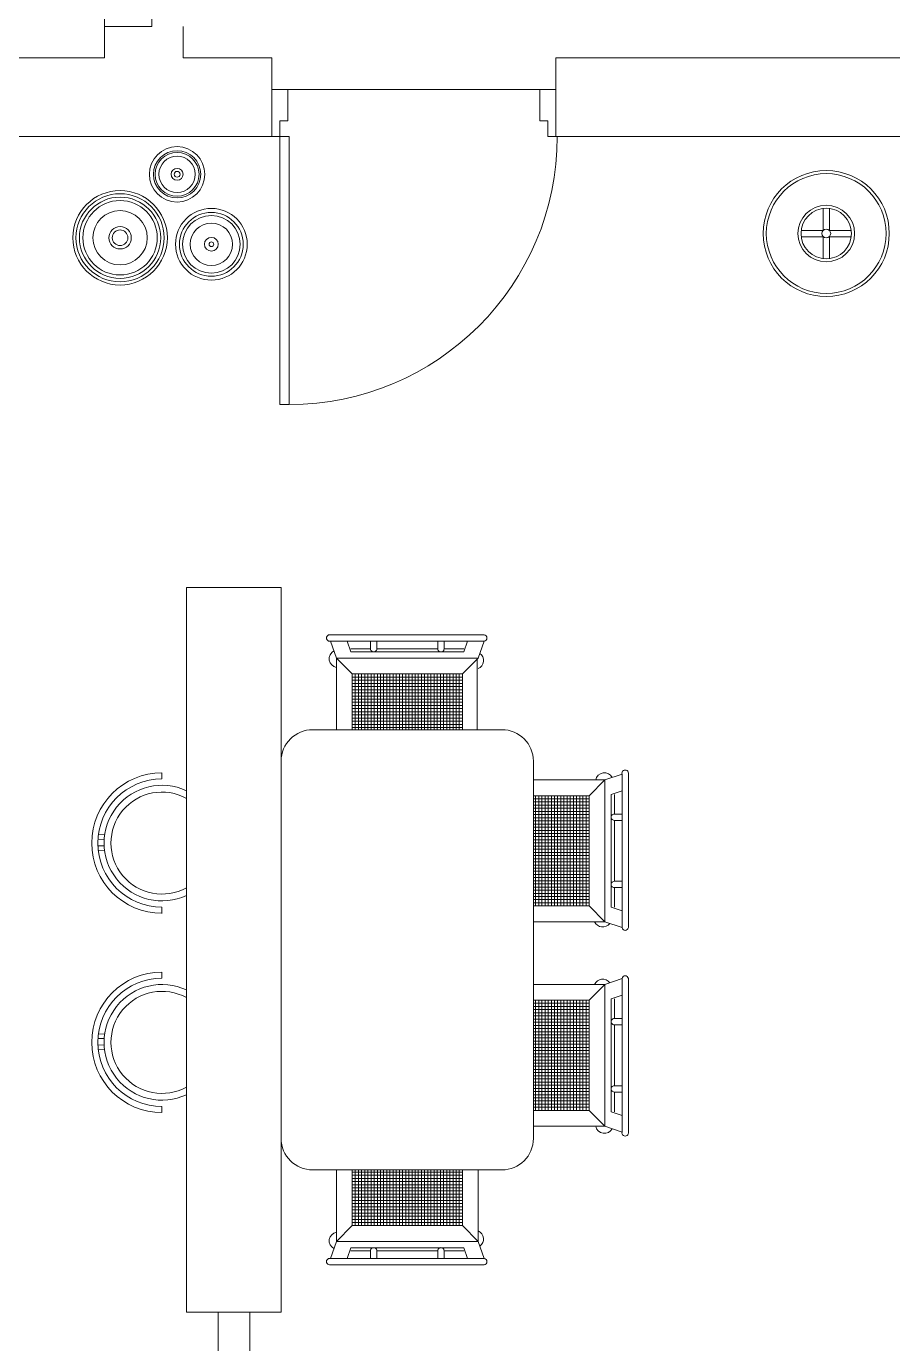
# Model space of a CAD drawing. Header units: millimetres. Extents: x 2878 to 6301, y 540 to 1980.
# Drawn here: x 2931.197 to 2933.944, y 824.625 to 828.806 of the extents above; entities that cross this region are included whole.
import ezdxf

# ---------------------------------------------------------------- set-up
doc = ezdxf.new("R2010")
doc.units = ezdxf.units.MM
doc.header["$LTSCALE"] = 4
for name, color, linetype, lineweight in [('ALVENARIA', 4, 'Continuous', 20), ('COTAS', 35, 'Continuous', 5), ('PORTA', 2, 'Continuous', 20), ('SOLEIRA', 1, 'Continuous', 5)]:
    doc.layers.add(name, color=color, linetype=linetype, lineweight=lineweight)

# ---------------------------------------------------------------- blocks, each defined once
blk = doc.blocks.new('P90D')
for points in [[(-0.025, 0.15), (-0.025, 1), (-0.055, 1), (-0.055, 0.15)], [(-0.9, 0.15), (-0.875, 0.15), (-0.875, 0.1), (-0.85, 0.1), (-0.85, 0), (-0.9, 0)], [(0, 0.15), (-0.025, 0.15), (-0.025, 0.1), (-0.05, 0.1), (-0.05, 0), (0, 0)]]:
    blk.add_lwpolyline(points, close=True)
blk = doc.blocks.new('VASOS')
for centre, radius in [((-0.0233, 0.1381), 0.0879), ((-0.0233, 0.1381), 0.075), ((-0.0233, 0.1381), 0.0696), ((-0.0233, 0.1381), 0.0577), ((-0.0233, 0.1381), 0.019), ((-0.0233, 0.1381), 0.0092), ((0.1576, -0.0633), 0.1499), ((0.1576, -0.0633), 0.1398), ((0.1576, -0.0633), 0.1289), ((0.1576, -0.0633), 0.1181), ((-0.1319, -0.084), 0.1137), ((-0.1319, -0.084), 0.1012), ((-0.1319, -0.084), 0.0915), ((0.1576, -0.0633), 0.0862), ((-0.1319, -0.084), 0.0673), ((0.1576, -0.0633), 0.0356), ((0.1576, -0.0633), 0.0247), ((-0.1319, -0.084), 0.0219), ((-0.1319, -0.084), 0.00747)]:
    blk.add_circle(centre, radius)
blk = doc.blocks.new('ABAJOURP')
for p, q in [((-0.01, 0.01), (-0.01, 0.08)), ((0.01, 0.01), (0.01, 0.08)), ((-0.08, 0.01), (-0.01, 0.01)), ((0.01, 0.01), (0.08, 0.01)), ((-0.08, -0.01), (-0.01, -0.01)), ((-0.01, -0.08), (-0.01, -0.01)), ((0.01, -0.01), (0.08, -0.01)), ((0.01, -0.08), (0.01, -0.01))]:
    blk.add_line(p, q)
for radius in [0.2, 0.19, 0.09, 0.08, 0.0141]:
    blk.add_circle((0, 0), radius)

msp = doc.modelspace()

# ---------------------------------------------------------------- linework, layer by layer
at = {"layer": 'ALVENARIA', "ltscale": 0.5}
for p, q in [((2931.4448, 828.8063), (2931.4448, 828.7063)), ((2931.9756, 828.7063), (2931.9756, 828.6063)), ((2932.8756, 828.7064), (2932.8756, 828.6064))]:
    msp.add_line(p, q, dxfattribs=at)
at = {"layer": 'ALVENARIA', "ltscale": 0.01}
msp.add_line((2931.6945, 828.8064), (2931.6945, 828.7063), dxfattribs=at)
at = {"layer": 'ALVENARIA'}
for p, q in [((2930.0447, 828.7062), (2931.4448, 828.7063)), ((2931.6945, 828.7063), (2931.9756, 828.7063)), ((2932.8756, 828.7064), (2936.9331, 828.7066)), ((2930.1947, 828.4562), (2931.9757, 828.4563)), ((2932.8757, 828.4564), (2936.6831, 828.4566)), ((2931.805, 823.2254), (2931.8049, 824.7254)), ((2931.905, 824.2254), (2931.9049, 824.7254))]:
    msp.add_line(p, q, dxfattribs=at)
at = {"layer": 'COTAS', "ltscale": 200}
for p, q in [((2931.9756, 828.6063), (2931.9757, 828.4563)), ((2932.8756, 828.6064), (2932.8757, 828.4563)), ((2931.9048, 824.7254), (2931.8048, 824.7254))]:
    msp.add_line(p, q, dxfattribs=at)
at = {"layer": 'COTAS', "color": 3}
for p, q in [((2931.7048, 827.0254), (2931.7048, 824.7254)), ((2931.7048, 827.0254), (2932.0048, 827.0254)), ((2932.0048, 827.0254), (2932.0048, 824.7254)), ((2932.0048, 824.7254), (2931.7048, 824.7254))]:
    msp.add_line(p, q, dxfattribs=at)
at = {"layer": 'COTAS'}
for p, q in [((2932.6485, 826.875), (2932.1612, 826.875)), ((2932.6485, 826.855), (2932.1612, 826.855)), ((2932.1798, 826.8009), (2932.1612, 826.855)), ((2932.2258, 826.8209), (2932.2141, 826.855)), ((2932.2258, 826.8309), (2932.2882, 826.8309)), ((2932.2258, 826.8209), (2932.5839, 826.8209)), ((2932.2882, 826.855), (2932.2882, 826.8307)), ((2932.3082, 826.855), (2932.3082, 826.8307)), ((2932.3082, 826.8309), (2932.5015, 826.8309)), ((2932.5015, 826.855), (2932.5015, 826.8306)), ((2932.5215, 826.855), (2932.5215, 826.8306)), ((2932.5215, 826.8309), (2932.5839, 826.8309)), ((2932.5839, 826.8209), (2932.5956, 826.855)), ((2932.6298, 826.8009), (2932.6485, 826.855)), ((2932.1798, 826.574), (2932.1798, 826.8009)), ((2932.2298, 826.7509), (2932.1798, 826.8009)), ((2932.1798, 826.8009), (2932.6298, 826.8009)), ((2932.6298, 826.8009), (2932.5798, 826.7509)), ((2932.6265, 826.574), (2932.6265, 826.8009)), ((2932.2298, 826.574), (2932.2298, 826.7509)), ((2932.2298, 826.7509), (2932.5798, 826.7509)), ((2932.2298, 826.7409), (2932.5798, 826.7409)), ((2932.2398, 826.574), (2932.2398, 826.7509)), ((2932.2498, 826.574), (2932.2498, 826.7509)), ((2932.2598, 826.574), (2932.2598, 826.7509)), ((2932.2698, 826.574), (2932.2698, 826.7509)), ((2932.2798, 826.574), (2932.2798, 826.7509)), ((2932.2898, 826.574), (2932.2898, 826.7509)), ((2932.2998, 826.574), (2932.2998, 826.7509)), ((2932.3098, 826.574), (2932.3098, 826.7509)), ((2932.3198, 826.574), (2932.3198, 826.7509)), ((2932.3298, 826.574), (2932.3298, 826.7509)), ((2932.3398, 826.574), (2932.3398, 826.7509)), ((2932.3498, 826.574), (2932.3498, 826.7509)), ((2932.3598, 826.574), (2932.3598, 826.7509)), ((2932.3698, 826.574), (2932.3698, 826.7509)), ((2932.3798, 826.574), (2932.3798, 826.7509)), ((2932.3898, 826.574), (2932.3898, 826.7509)), ((2932.3998, 826.574), (2932.3998, 826.7509)), ((2932.4098, 826.574), (2932.4098, 826.7509)), ((2932.4198, 826.574), (2932.4198, 826.7509)), ((2932.4298, 826.574), (2932.4298, 826.7509)), ((2932.4398, 826.574), (2932.4398, 826.7509)), ((2932.4498, 826.574), (2932.4498, 826.7509)), ((2932.4598, 826.574), (2932.4598, 826.7509)), ((2932.4698, 826.574), (2932.4698, 826.7509)), ((2932.4798, 826.574), (2932.4798, 826.7509)), ((2932.4898, 826.574), (2932.4898, 826.7509)), ((2932.4998, 826.574), (2932.4998, 826.7509)), ((2932.5098, 826.574), (2932.5098, 826.7509)), ((2932.5198, 826.574), (2932.5198, 826.7509)), ((2932.5298, 826.574), (2932.5298, 826.7509)), ((2932.5398, 826.574), (2932.5398, 826.7509)), ((2932.5498, 826.574), (2932.5498, 826.7509)), ((2932.5598, 826.574), (2932.5598, 826.7509)), ((2932.5698, 826.574), (2932.5698, 826.7509)), ((2932.5798, 826.7509), (2932.5798, 826.574)), ((2932.2298, 826.7309), (2932.5798, 826.7309)), ((2932.2298, 826.7209), (2932.5798, 826.7209)), ((2932.2298, 826.7109), (2932.5798, 826.7109)), ((2932.2298, 826.7009), (2932.5798, 826.7009)), ((2932.2298, 826.6909), (2932.5798, 826.6909)), ((2932.2298, 826.6809), (2932.5798, 826.6809)), ((2932.2298, 826.6709), (2932.5798, 826.6709)), ((2932.2298, 826.6609), (2932.5798, 826.6609)), ((2932.2298, 826.6509), (2932.5798, 826.6509)), ((2932.2298, 826.6409), (2932.5798, 826.6409)), ((2932.2298, 826.6309), (2932.5798, 826.6309)), ((2932.2298, 826.6209), (2932.5798, 826.6209)), ((2932.2298, 826.6109), (2932.5798, 826.6109)), ((2932.1048, 826.574), (2932.7048, 826.574)), ((2932.2298, 826.6009), (2932.5798, 826.6009)), ((2932.2298, 826.5909), (2932.5798, 826.5909)), ((2932.2298, 826.5809), (2932.5798, 826.5809)), ((2932.0048, 825.9678), (2932.0048, 826.474)), ((2932.8048, 826.474), (2932.8048, 825.9678)), ((2931.6268, 826.4175), (2931.6268, 826.4371)), ((2932.8048, 826.4145), (2933.0317, 826.4145)), ((2932.9817, 826.3645), (2933.0317, 826.4145)), ((2933.0317, 826.4145), (2933.0859, 826.4331)), ((2933.0317, 826.4145), (2933.0317, 825.9645)), ((2933.0859, 825.9458), (2933.0859, 826.4331)), ((2933.1059, 825.9458), (2933.1059, 826.4331)), ((2932.8048, 826.3645), (2932.9817, 826.3645)), ((2932.8117, 826.3645), (2932.8117, 826.0145)), ((2932.8217, 826.3645), (2932.8217, 826.0145)), ((2932.8317, 826.3645), (2932.8317, 826.0145)), ((2932.8417, 826.3645), (2932.8417, 826.0145)), ((2932.8517, 826.3645), (2932.8517, 826.0145)), ((2932.8617, 826.3645), (2932.8617, 826.0145)), ((2932.8717, 826.3645), (2932.8717, 826.0145)), ((2932.8817, 826.3645), (2932.8817, 826.0145)), ((2932.8917, 826.3645), (2932.8917, 826.0145)), ((2932.9017, 826.3645), (2932.9017, 826.0145)), ((2932.9117, 826.3645), (2932.9117, 826.0145)), ((2932.9217, 826.3645), (2932.9217, 826.0145)), ((2932.9317, 826.3645), (2932.9317, 826.0145)), ((2932.9417, 826.3645), (2932.9417, 826.0145)), ((2932.9517, 826.3645), (2932.9517, 826.0145)), ((2932.9617, 826.3645), (2932.9617, 826.0145)), ((2932.9717, 826.3645), (2932.9717, 826.0145)), ((2932.9817, 826.3645), (2932.9817, 826.0145)), ((2933.0517, 826.3685), (2933.0859, 826.3803)), ((2933.0517, 826.3685), (2933.0517, 826.0105)), ((2933.0617, 826.3685), (2933.0617, 826.3061)), ((2932.8048, 826.3545), (2932.9817, 826.3545)), ((2932.8048, 826.3445), (2932.9817, 826.3445)), ((2932.8048, 826.3345), (2932.9817, 826.3345)), ((2932.8048, 826.3245), (2932.9817, 826.3245)), ((2932.8048, 826.3145), (2932.9817, 826.3145)), ((2932.8048, 826.3045), (2932.9817, 826.3045)), ((2932.8048, 826.2945), (2932.9817, 826.2945)), ((2932.8048, 826.2845), (2932.9817, 826.2845)), ((2932.8048, 826.2745), (2932.9817, 826.2745)), ((2933.0859, 826.3061), (2933.0615, 826.3061)), ((2933.0859, 826.2861), (2933.0615, 826.2861)), ((2933.0617, 826.2861), (2933.0617, 826.0928)), ((2931.4452, 826.241), (2931.4251, 826.2406)), ((2932.8048, 826.2645), (2932.9817, 826.2645)), ((2932.8048, 826.2545), (2932.9817, 826.2545)), ((2932.8048, 826.2445), (2932.9817, 826.2445)), ((2932.8048, 826.2345), (2932.9817, 826.2345)), ((2931.4434, 826.2057), (2931.4233, 826.2054)), ((2931.4436, 826.2263), (2931.4237, 826.2259)), ((2931.4447, 826.1911), (2931.4247, 826.1907)), ((2932.8048, 826.2245), (2932.9817, 826.2245)), ((2932.8048, 826.2145), (2932.9817, 826.2145)), ((2932.8048, 826.2045), (2932.9817, 826.2045)), ((2932.8048, 826.1945), (2932.9817, 826.1945)), ((2932.8048, 826.1845), (2932.9817, 826.1845)), ((2932.8048, 826.1745), (2932.9817, 826.1745)), ((2932.8048, 826.1645), (2932.9817, 826.1645)), ((2932.8048, 826.1545), (2932.9817, 826.1545)), ((2932.8048, 826.1445), (2932.9817, 826.1445)), ((2932.8048, 826.1345), (2932.9817, 826.1345)), ((2932.8048, 826.1245), (2932.9817, 826.1245)), ((2932.8048, 826.1145), (2932.9817, 826.1145)), ((2932.8048, 826.1045), (2932.9817, 826.1045)), ((2932.8048, 826.0945), (2932.9817, 826.0945)), ((2932.8048, 826.0845), (2932.9817, 826.0845)), ((2932.8048, 826.0745), (2932.9817, 826.0745)), ((2932.8048, 826.0645), (2932.9817, 826.0645)), ((2933.0859, 826.0928), (2933.0614, 826.0928)), ((2933.0859, 826.0728), (2933.0614, 826.0728)), ((2933.0617, 826.0728), (2933.0617, 826.0105)), ((2932.8048, 826.0545), (2932.9817, 826.0545)), ((2932.8048, 826.0445), (2932.9817, 826.0445)), ((2932.8048, 826.0345), (2932.9817, 826.0345)), ((2932.8048, 826.0245), (2932.9817, 826.0245)), ((2931.6268, 825.991), (2931.6268, 826.0106)), ((2932.9817, 826.0145), (2932.8048, 826.0145)), ((2933.0317, 825.9645), (2932.9817, 826.0145)), ((2933.0517, 826.0105), (2933.0859, 825.9987)), ((2932.0048, 825.9678), (2932.0048, 825.2767)), ((2932.8048, 825.2767), (2932.8048, 825.9678)), ((2933.0317, 825.9645), (2932.8048, 825.9645)), ((2933.0317, 825.9645), (2933.0859, 825.9458)), ((2931.6268, 825.7851), (2931.6268, 825.8046)), ((2933.0317, 825.7655), (2933.0859, 825.7842)), ((2933.0859, 825.7842), (2933.0859, 825.2968)), ((2933.1059, 825.7842), (2933.1059, 825.2968)), ((2933.0317, 825.7655), (2932.8048, 825.7655)), ((2933.0317, 825.7655), (2932.9817, 825.7155)), ((2933.0317, 825.3155), (2933.0317, 825.7655)), ((2933.0517, 825.7195), (2933.0859, 825.7313)), ((2932.9817, 825.7155), (2932.8048, 825.7155)), ((2932.8048, 825.7055), (2932.9817, 825.7055)), ((2932.8048, 825.6955), (2932.9817, 825.6955)), ((2932.8117, 825.3655), (2932.8117, 825.7155)), ((2932.8217, 825.3655), (2932.8217, 825.7155)), ((2932.8317, 825.3655), (2932.8317, 825.7155)), ((2932.8417, 825.3655), (2932.8417, 825.7155)), ((2932.8517, 825.3655), (2932.8517, 825.7155)), ((2932.8617, 825.3655), (2932.8617, 825.7155)), ((2932.8717, 825.3655), (2932.8717, 825.7155)), ((2932.8817, 825.3655), (2932.8817, 825.7155)), ((2932.8917, 825.3655), (2932.8917, 825.7155)), ((2932.9017, 825.3655), (2932.9017, 825.7155)), ((2932.9117, 825.3655), (2932.9117, 825.7155)), ((2932.9217, 825.3655), (2932.9217, 825.7155)), ((2932.9317, 825.3655), (2932.9317, 825.7155)), ((2932.9417, 825.3655), (2932.9417, 825.7155)), ((2932.9517, 825.3655), (2932.9517, 825.7155)), ((2932.9617, 825.3655), (2932.9617, 825.7155)), ((2932.9717, 825.3655), (2932.9717, 825.7155)), ((2932.9817, 825.3655), (2932.9817, 825.7155)), ((2933.0517, 825.3615), (2933.0517, 825.7195)), ((2933.0617, 825.6572), (2933.0617, 825.7195)), ((2932.8048, 825.6855), (2932.9817, 825.6855)), ((2932.8048, 825.6755), (2932.9817, 825.6755)), ((2932.8048, 825.6655), (2932.9817, 825.6655)), ((2932.8048, 825.6555), (2932.9817, 825.6555)), ((2932.8048, 825.6455), (2932.9817, 825.6455)), ((2933.0859, 825.6572), (2933.0614, 825.6572)), ((2931.4452, 825.6085), (2931.4251, 825.6081)), ((2932.8048, 825.6355), (2932.9817, 825.6355)), ((2932.8048, 825.6255), (2932.9817, 825.6255)), ((2932.8048, 825.6155), (2932.9817, 825.6155)), ((2932.8048, 825.6055), (2932.9817, 825.6055)), ((2933.0859, 825.6372), (2933.0614, 825.6372)), ((2933.0617, 825.4439), (2933.0617, 825.6372)), ((2931.4434, 825.5732), (2931.4233, 825.5729)), ((2931.4436, 825.5938), (2931.4237, 825.5934)), ((2932.8048, 825.5955), (2932.9817, 825.5955)), ((2932.8048, 825.5855), (2932.9817, 825.5855)), ((2932.8048, 825.5755), (2932.9817, 825.5755)), ((2932.8048, 825.5655), (2932.9817, 825.5655)), ((2931.4447, 825.5586), (2931.4247, 825.5582)), ((2932.8048, 825.5555), (2932.9817, 825.5555)), ((2932.8048, 825.5455), (2932.9817, 825.5455)), ((2932.8048, 825.5355), (2932.9817, 825.5355)), ((2932.8048, 825.5255), (2932.9817, 825.5255)), ((2932.8048, 825.5155), (2932.9817, 825.5155)), ((2932.8048, 825.5055), (2932.9817, 825.5055)), ((2932.8048, 825.4955), (2932.9817, 825.4955)), ((2932.8048, 825.4855), (2932.9817, 825.4855)), ((2932.8048, 825.4755), (2932.9817, 825.4755)), ((2932.8048, 825.4655), (2932.9817, 825.4655)), ((2932.8048, 825.4555), (2932.9817, 825.4555)), ((2932.8048, 825.4455), (2932.9817, 825.4455)), ((2932.8048, 825.4355), (2932.9817, 825.4355)), ((2933.0859, 825.4439), (2933.0615, 825.4439)), ((2932.8048, 825.4255), (2932.9817, 825.4255)), ((2932.8048, 825.4155), (2932.9817, 825.4155)), ((2932.8048, 825.4055), (2932.9817, 825.4055)), ((2932.8048, 825.3955), (2932.9817, 825.3955)), ((2933.0859, 825.4239), (2933.0615, 825.4239)), ((2933.0617, 825.3615), (2933.0617, 825.4239)), ((2931.6268, 825.3586), (2931.6268, 825.3781)), ((2932.8048, 825.3855), (2932.9817, 825.3855)), ((2932.8048, 825.3755), (2932.9817, 825.3755)), ((2932.8048, 825.3655), (2932.9817, 825.3655)), ((2932.9817, 825.3655), (2933.0317, 825.3155)), ((2933.0517, 825.3615), (2933.0859, 825.3497)), ((2932.8048, 825.3155), (2933.0317, 825.3155)), ((2933.0317, 825.3155), (2933.0859, 825.2968)), ((2932.1048, 825.1767), (2932.7048, 825.1767)), ((2932.1798, 825.1767), (2932.1798, 824.9498)), ((2932.2298, 825.1767), (2932.2298, 824.9998)), ((2932.2298, 825.1698), (2932.5798, 825.1698)), ((2932.2298, 825.1598), (2932.5798, 825.1598)), ((2932.2298, 825.1498), (2932.5798, 825.1498)), ((2932.2398, 825.1767), (2932.2398, 824.9998)), ((2932.2498, 825.1767), (2932.2498, 824.9998)), ((2932.2598, 825.1767), (2932.2598, 824.9998)), ((2932.2698, 825.1767), (2932.2698, 824.9998)), ((2932.2798, 825.1767), (2932.2798, 824.9998)), ((2932.2898, 825.1767), (2932.2898, 824.9998)), ((2932.2998, 825.1767), (2932.2998, 824.9998)), ((2932.3098, 825.1767), (2932.3098, 824.9998)), ((2932.3198, 825.1767), (2932.3198, 824.9998)), ((2932.3298, 825.1767), (2932.3298, 824.9998)), ((2932.3398, 825.1767), (2932.3398, 824.9998)), ((2932.3498, 825.1767), (2932.3498, 824.9998)), ((2932.3598, 825.1767), (2932.3598, 824.9998)), ((2932.3698, 825.1767), (2932.3698, 824.9998)), ((2932.3798, 825.1767), (2932.3798, 824.9998)), ((2932.3898, 825.1767), (2932.3898, 824.9998)), ((2932.3998, 825.1767), (2932.3998, 824.9998)), ((2932.4098, 825.1767), (2932.4098, 824.9998)), ((2932.4198, 825.1767), (2932.4198, 824.9998)), ((2932.4298, 825.1767), (2932.4298, 824.9998)), ((2932.4398, 825.1767), (2932.4398, 824.9998)), ((2932.4498, 825.1767), (2932.4498, 824.9998)), ((2932.4598, 825.1767), (2932.4598, 824.9998)), ((2932.4698, 825.1767), (2932.4698, 824.9998)), ((2932.4798, 825.1767), (2932.4798, 824.9998)), ((2932.4898, 825.1767), (2932.4898, 824.9998)), ((2932.4998, 825.1767), (2932.4998, 824.9998)), ((2932.5098, 825.1767), (2932.5098, 824.9998)), ((2932.5198, 825.1767), (2932.5198, 824.9998)), ((2932.5298, 825.1767), (2932.5298, 824.9998)), ((2932.5398, 825.1767), (2932.5398, 824.9998)), ((2932.5498, 825.1767), (2932.5498, 824.9998)), ((2932.5598, 825.1767), (2932.5598, 824.9998)), ((2932.5698, 825.1767), (2932.5698, 824.9998)), ((2932.5798, 824.9998), (2932.5798, 825.1767)), ((2932.6298, 824.9498), (2932.6298, 825.1767)), ((2932.2298, 825.1398), (2932.5798, 825.1398)), ((2932.2298, 825.1298), (2932.5798, 825.1298)), ((2932.2298, 825.1198), (2932.5798, 825.1198)), ((2932.2298, 825.1098), (2932.5798, 825.1098)), ((2932.2298, 825.0998), (2932.5798, 825.0998)), ((2932.2298, 825.0898), (2932.5798, 825.0898)), ((2932.2298, 825.0798), (2932.5798, 825.0798)), ((2932.2298, 825.0698), (2932.5798, 825.0698)), ((2932.2298, 825.0598), (2932.5798, 825.0598)), ((2932.2298, 825.0498), (2932.5798, 825.0498)), ((2932.2298, 825.0398), (2932.5798, 825.0398)), ((2932.2298, 825.0298), (2932.5798, 825.0298)), ((2932.2298, 825.0198), (2932.5798, 825.0198)), ((2932.2298, 824.9998), (2932.1798, 824.9498)), ((2932.2298, 825.0098), (2932.5798, 825.0098)), ((2932.2298, 824.9998), (2932.5798, 824.9998)), ((2932.6298, 824.9498), (2932.5798, 824.9998)), ((2932.1798, 824.9498), (2932.1612, 824.8957)), ((2932.1798, 824.9498), (2932.6298, 824.9498)), ((2932.6298, 824.9498), (2932.6485, 824.8957)), ((2932.6485, 824.8957), (2932.1612, 824.8957)), ((2932.2258, 824.9298), (2932.2141, 824.8957)), ((2932.2258, 824.9298), (2932.5839, 824.9298)), ((2932.2258, 824.9198), (2932.2882, 824.9198)), ((2932.2882, 824.8957), (2932.2882, 824.92)), ((2932.3082, 824.8957), (2932.3082, 824.92)), ((2932.3082, 824.9198), (2932.5015, 824.9198)), ((2932.5015, 824.8957), (2932.5015, 824.9201)), ((2932.5215, 824.8957), (2932.5215, 824.9201)), ((2932.5215, 824.9198), (2932.5839, 824.9198)), ((2932.5839, 824.9298), (2932.5956, 824.8957)), ((2932.6485, 824.8757), (2932.1612, 824.8757))]:
    msp.add_line(p, q, dxfattribs=at)
at = {"layer": 'COTAS', "ltscale": 0.01}
msp.add_line((2932.0048, 826.474), (2932.0048, 825.2767), dxfattribs=at)
at = {"layer": 'COTAS'}
for centre, radius, start, end in [((2932.1587, 826.865), 0.0103, 76.1381, 283.8619), ((2932.6472, 826.865), 0.0101, 277.5257, 82.4743), ((2932.1852, 826.7991), 0.028, 118.1236, 259.0727), ((2932.2982, 826.8308), 0.01, 179.5424, 0.4576), ((2932.5115, 826.8307), 0.01, 179.109, 0.891), ((2932.6186, 826.7935), 0.028, 293.5922, 53.9949), ((2932.1048, 826.474), 0.1, 90, 180), ((2932.7048, 826.474), 0.1, 0, 90), ((2933.0959, 826.4356), 0.0103, 346.1381, 193.8619), ((2931.6268, 826.2141), 0.223, 90, 270), ((2931.6268, 826.2141), 0.2035, 90, 270), ((2931.6268, 826.2141), 0.1836, 64.8386, 295.1614), ((2933.0299, 826.4092), 0.028, 28.1236, 169.0727), ((2931.6268, 826.2141), 0.1619, 61.1734, 298.8266), ((2933.0616, 826.2961), 0.01, 89.5424, 270.4576), ((2933.0615, 826.0828), 0.01, 89.109, 270.891), ((2933.0243, 825.9757), 0.028, 203.5922, 323.9949), ((2933.0959, 825.9471), 0.0101, 187.5257, 352.4743), ((2931.6268, 825.5816), 0.223, 90, 270), ((2931.6268, 825.5816), 0.2035, 90, 270), ((2933.0243, 825.7543), 0.028, 36.0051, 156.4078), ((2933.0959, 825.7829), 0.0101, 7.5257, 172.4743), ((2931.6268, 825.5816), 0.1836, 64.8386, 295.1614), ((2931.6268, 825.5816), 0.1619, 61.1734, 298.8266), ((2933.0615, 825.6472), 0.01, 89.109, 270.891), ((2933.0616, 825.4339), 0.01, 89.5424, 270.4576), ((2933.0299, 825.3208), 0.028, 190.9273, 331.8764), ((2932.1048, 825.2767), 0.1, 180, 270), ((2932.7048, 825.2767), 0.1, 270, 0), ((2933.0959, 825.2944), 0.0103, 166.1381, 13.8619), ((2932.1852, 824.9517), 0.028, 100.9273, 241.8764), ((2932.6186, 824.9573), 0.028, 306.0051, 66.4078), ((2932.1587, 824.8857), 0.0103, 76.1381, 283.8619), ((2932.2982, 824.9199), 0.01, 359.5424, 180.4576), ((2932.5115, 824.92), 0.01, 359.109, 180.891), ((2932.6472, 824.8857), 0.0101, 277.5257, 82.4743)]:
    msp.add_arc(centre, radius, start, end, dxfattribs=at)
at = {"layer": 'PORTA'}
msp.add_arc((2932.0306, 828.4563), 0.85, 270, 0, dxfattribs=at)
at = {"layer": 'SOLEIRA', "ltscale": 0.03}
msp.add_line((2932.8256, 828.6063), (2932.0256, 828.6063), dxfattribs=at)

# ---------------------------------------------------------------- block references
at = {"layer": 'COTAS', "color": 3, "extrusion": (0, 0, -1), "zscale": -1}
msp.add_blockref('VASOS', (-2931.6515, 828.1986), dxfattribs=at)
at = {"layer": 'COTAS'}
msp.add_blockref('ABAJOURP', (2933.7335, 828.1488), dxfattribs=at)
at = {"layer": 'PORTA', "color": 3, "xscale": -1, "rotation": 90}
msp.add_blockref('P90D', (2931.5948, 828.8063), dxfattribs=at)
at = {"layer": 'PORTA', "rotation": 180}
msp.add_blockref('P90D', (2931.9756, 828.6063), dxfattribs=at)

doc.saveas('drawing.dxf')
